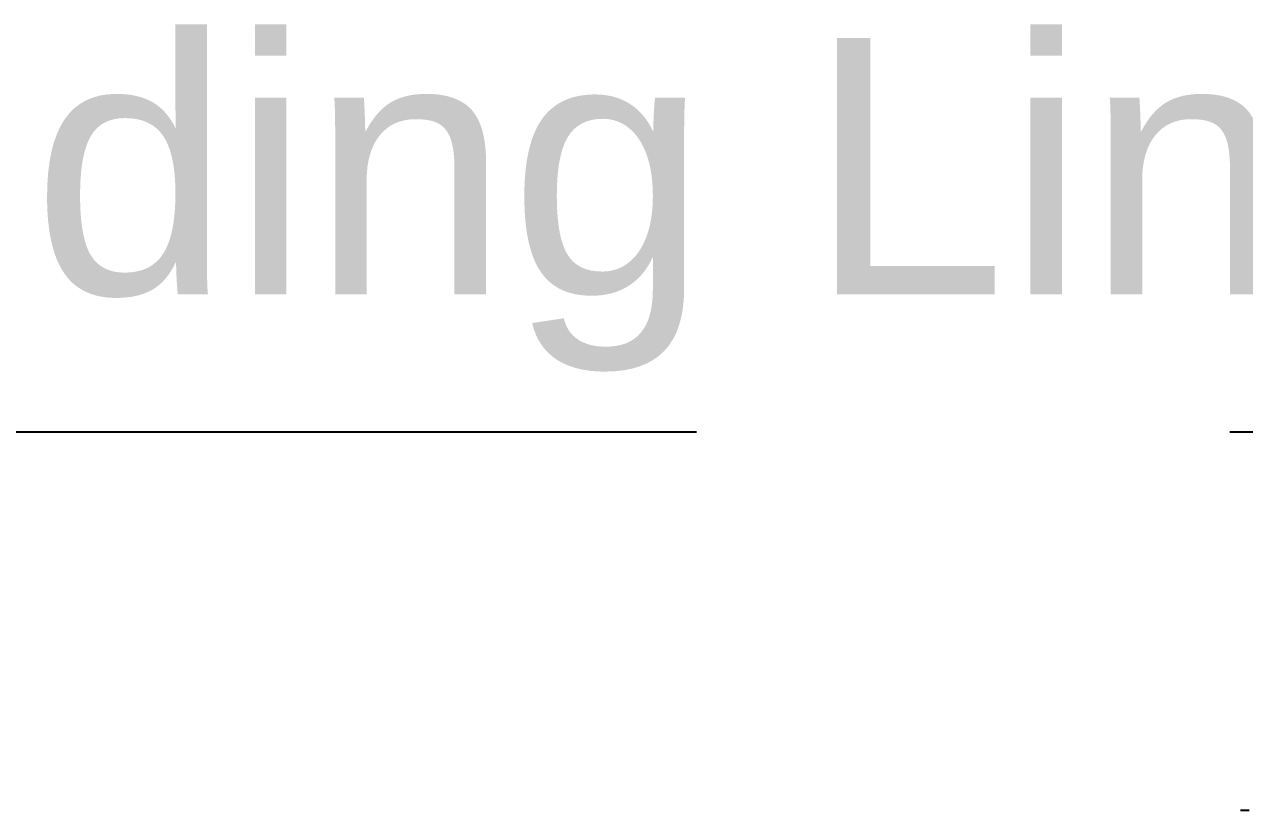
# Model space of a CAD drawing. Extents: x -163000 to 184253, y -124935 to 90032.
# Drawn here: x -117750 to -116320, y 35589 to 36510 of the extents above; entities that cross this region are included whole.
import ezdxf

# ---------------------------------------------------------------- set-up
doc = ezdxf.new("R2010")
doc.units = 0
doc.header["$LTSCALE"] = 1000
doc.header["$MEASUREMENT"] = 0
doc.linetypes.add('s4118a$0$HIDDEN', pattern=[0.375, 0.25, -0.125])
doc.layers.get('0').update_dxf_attribs({"linetype": 'CONTINUOUS'})
for name, color, linetype in [('buila', 14, 's4118a$0$HIDDEN'), ('glass-p', 1, 'CONTINUOUS'), ('txt1LG1$0$txt1', 4, 'CONTINUOUS')]:
    doc.layers.add(name, color=color, linetype=linetype)
doc.styles.add('txt1LG1$0$Standard', font='txt')

# ---------------------------------------------------------------- blocks, each defined once
blk = doc.blocks.new('s2118a')
at = {"layer": 'buila', "ltscale": 5}
blk.add_line((-105712.4, 36032.126), (-132749.9, 36032.126), dxfattribs=at)
at = {"layer": 'glass-p'}
blk.add_line((-116314.897, 35589.106), (-116324.897, 35589.106), dxfattribs=at)
at = {"layer": 'txt1LG1$0$txt1', "insert": (-115947.186, 36493.568), "char_height": 300, "width": 5931.29902, "attachment_point": 2, "style": 'txt1LG1$0$Standard'}
blk.add_mtext('{\\fArial|b0|i0|c0|p34;Building Line Above at G/F}', dxfattribs=at)

msp = doc.modelspace()

# ---------------------------------------------------------------- block references
msp.add_blockref('s2118a', (0, 0))

doc.saveas('drawing.dxf')
